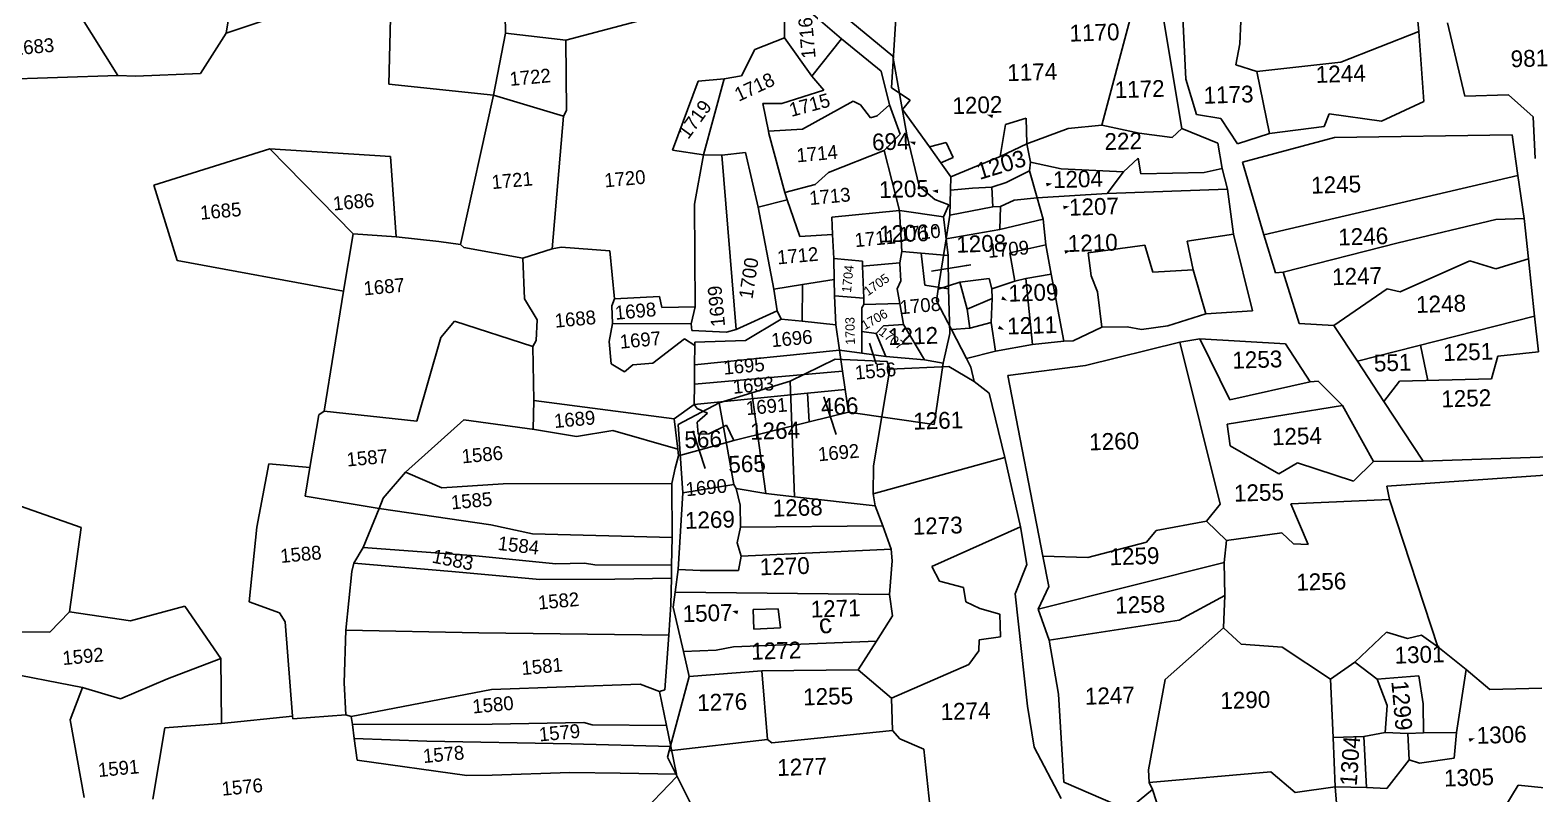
# Model space of a CAD drawing. Header units: metres. Extents: x 277585 to 230369286191, y 2057030 to 115415464409.
# Drawn here: x 279539 to 280332, y 2057923 to 2058325 of the extents above; entities that cross this region are included whole.
import ezdxf
from ezdxf.enums import TextEntityAlignment as Align

# ---------------------------------------------------------------- set-up
doc = ezdxf.new("R2010")
doc.units = ezdxf.units.M
doc.header["$MEASUREMENT"] = 0
for name, color, linetype in [('OFF', 1, 'Continuous'), ('POLY_PARCEL', 6, 'Continuous'), ('POLY_ROAD', 30, 'Continuous'), ('POLY_WATER', 4, 'Continuous'), ('TEXT_MAPOUT', 7, 'Continuous'), ('TEXT_PARCEL', 7, 'Continuous'), ('V_BOUND_LINE', 7, 'Continuous')]:
    doc.layers.add(name, color=color, linetype=linetype)
doc.styles.add('TEXT_MAP', font='', dxfattribs={"height": 1.8})
doc.styles.get('TEXT_MAP').set_extended_font_data('Kruti Dev 050')
doc.dimstyles.get("Standard").update_dxf_attribs({"dimtxt": 0.18, "dimasz": 0.18, "dimexe": 0.18, "dimexo": 0.0625, "dimgap": 0.09, "dimtad": 0, "dimtih": 1, "dimtoh": 1, "dimdec": 4, "dimzin": 0, "dimdsep": 46, "dimtxsty": 'Standard', "dimcen": 0.09, "dimadec": 0, "dimazin": 0, "dimtfac": 1, "dimtdec": 4, "dimtofl": 0, "dimtmove": 0, "dimatfit": 3, "dimfxl": 1, "dimtolj": 1, "dimtzin": 0, "dimarcsym": 0})

msp = doc.modelspace()

# ---------------------------------------------------------------- hatches: boundary and pattern name
h = msp.add_hatch(color=256)
h.paths.add_polyline_path([(280046.3, 2058279.9), (280046.57, 2058280.83), (280043.25, 2058280.77)])
h.paths.add_polyline_path([(280043.25, 2058280.77), (280046.03, 2058278.97), (280046.3, 2058279.9)])
h = msp.add_hatch(color=256)
h.paths.add_polyline_path([(280005.42, 2058265.71), (280005.69, 2058266.64), (280002.38, 2058266.58)])
h.paths.add_polyline_path([(280002.38, 2058266.58), (280005.16, 2058264.77), (280005.42, 2058265.71)])
h = msp.add_hatch(color=256)
h.paths.add_polyline_path([(280074.56, 2058243.85), (280074.75, 2058242.9), (280077.67, 2058244.46)])
h.paths.add_polyline_path([(280077.67, 2058244.46), (280074.38, 2058244.81), (280074.56, 2058243.85)])
h = msp.add_hatch(color=256)
h.paths.add_polyline_path([(280017.44, 2058240.34), (280017.54, 2058241.3), (280014.29, 2058240.67)])
h.paths.add_polyline_path([(280014.29, 2058240.67), (280017.34, 2058239.38), (280017.44, 2058240.34)])
h = msp.add_hatch(color=256)
h.paths.add_polyline_path([(280083.56, 2058231.81), (280083.75, 2058230.86), (280086.67, 2058232.41)])
h.paths.add_polyline_path([(280086.67, 2058232.41), (280083.38, 2058232.76), (280083.56, 2058231.81)])
h = msp.add_hatch(color=256)
h.paths.add_polyline_path([(280016.69, 2058221.29), (280016.39, 2058222.21), (280013.68, 2058220.31)])
h.paths.add_polyline_path([(280013.68, 2058220.31), (280016.99, 2058220.36), (280016.69, 2058221.29)])
h = msp.add_hatch(color=256)
h.paths.add_polyline_path([(280084.28, 2058208.41), (280084.47, 2058207.46), (280087.39, 2058209.02)])
h.paths.add_polyline_path([(280087.39, 2058209.02), (280084.1, 2058209.36), (280084.28, 2058208.41)])
h = msp.add_hatch(color=256)
h.paths.add_polyline_path([(280051.12, 2058184.1), (280050.7, 2058183.23), (280053.97, 2058182.72)])
h.paths.add_polyline_path([(280053.97, 2058182.72), (280051.54, 2058184.98), (280051.12, 2058184.1)])
h = msp.add_hatch(color=256)
h.paths.add_polyline_path([(280049.44, 2058168.66), (280049.02, 2058167.79), (280052.29, 2058167.27)])
h.paths.add_polyline_path([(280052.29, 2058167.27), (280049.87, 2058169.53), (280049.44, 2058168.66)])
h = msp.add_hatch(color=256)
h.paths.add_polyline_path([(279911.89, 2058018.22), (279912.16, 2058019.15), (279908.85, 2058019.1)])
h.paths.add_polyline_path([(279908.85, 2058019.1), (279911.62, 2058017.29), (279911.89, 2058018.22)])
h = msp.add_hatch(color=256)
h.paths.add_polyline_path([(280297.39, 2057950.86), (280297.73, 2057949.96), (280300.35, 2057951.99)])
h.paths.add_polyline_path([(280300.35, 2057951.99), (280297.04, 2057951.77), (280297.39, 2057950.86)])

# ---------------------------------------------------------------- linework, layer by layer
at = {"layer": 'OFF'}
for p, q in [((280118.69, 2058331.34), (280103.73, 2058275.27)), ((280064.22, 2058043.5), (280058.16, 2058028.07))]:
    msp.add_line(p, q, dxfattribs=at)
at = {"layer": 'POLY_PARCEL'}
for p, q in [((279788.93, 2058361.79), (279789.49, 2058323.79)), ((279642.31, 2058323.71), (279646.07, 2058347.22)), ((279936.39, 2058343.44), (279936.52, 2058321.23)), ((279966.53, 2058320.8), (279939.44, 2058344.19)), ((279957.41, 2058341.78), (279993.65, 2058311.73)), ((279585.11, 2058301.5), (279564.87, 2058334.03)), ((279642.31, 2058323.71), (279678.04, 2058335.67)), ((279729.11, 2058338.64), (279728.03, 2058296.85)), ((279821.28, 2058320.14), (279877.83, 2058335)), ((279628.71, 2058302.59), (279642.31, 2058323.71)), ((279783.2, 2058291.07), (279789.49, 2058323.79)), ((279789.49, 2058323.79), (279821.28, 2058320.14)), ((280177.05, 2058330.11), (280176.5, 2058318.18)), ((280229.69, 2058308.5), (280270.86, 2058324.68)), ((279821.68, 2058283.07), (279821.28, 2058320.14)), ((279913.89, 2058301.25), (279920.87, 2058315.14)), ((279920.87, 2058315.14), (279936.52, 2058321.23)), ((279936.52, 2058321.23), (279950.98, 2058301.07)), ((279950.98, 2058301.07), (279966.53, 2058320.8)), ((279987.57, 2058303.66), (279966.53, 2058320.8)), ((280176.5, 2058318.18), (280174.39, 2058307.11)), ((279993.65, 2058311.73), (280000.93, 2058270.12)), ((280185.51, 2058303.48), (280229.69, 2058308.5)), ((279516.8, 2058299.11), (279585.11, 2058301.5)), ((279585.11, 2058301.5), (279594.42, 2058301.05)), ((279594.42, 2058301.05), (279628.71, 2058302.59)), ((279890.97, 2058298.45), (279904.76, 2058299.74)), ((279904.76, 2058299.74), (279893.92, 2058259.68)), ((279904.76, 2058299.74), (279913.89, 2058301.25)), ((279950.98, 2058301.07), (279957.3, 2058293.71)), ((279991.95, 2058285.99), (279987.57, 2058303.66)), ((280174.39, 2058307.11), (280185.51, 2058303.48)), ((280185.51, 2058303.48), (280192.2, 2058270.94)), ((279728.03, 2058296.85), (279783.2, 2058291.07)), ((279877.47, 2058262.12), (279890.97, 2058298.45)), ((279957.3, 2058293.71), (279935.11, 2058286.68)), ((279783.2, 2058291.07), (279765.71, 2058212.25)), ((279783.2, 2058291.07), (279819.99, 2058279.94)), ((279935.11, 2058286.68), (279925.17, 2058286.75)), ((279925.17, 2058286.75), (279928.06, 2058272.08)), ((279945.97, 2058273.14), (279972.74, 2058287.87)), ((279972.74, 2058287.87), (279976.56, 2058285.91)), ((279976.56, 2058285.91), (279981.83, 2058279.12)), ((279985.38, 2058280.12), (279991.95, 2058285.99)), ((279997.49, 2058270.48), (279991.95, 2058285.99)), ((279814.01, 2058210.12), (279819.99, 2058279.94)), ((279819.99, 2058279.94), (279821.68, 2058283.07)), ((279981.83, 2058279.12), (279985.38, 2058280.12)), ((280050.12, 2058258.65), (280052.97, 2058275.54)), ((280052.97, 2058275.54), (280063.87, 2058278.93)), ((280063.87, 2058278.93), (280064.28, 2058265.5)), ((279928.06, 2058272.08), (279945.97, 2058273.14)), ((279928.06, 2058272.08), (279928.31, 2058270.83)), ((279928.31, 2058270.83), (279936.8, 2058239.73)), ((279989.08, 2058261.85), (279997.49, 2058270.48)), ((280000.93, 2058270.12), (280007.55, 2058243.11)), ((280086.05, 2058273.5), (280064.28, 2058265.5)), ((280103.73, 2058275.27), (280086.05, 2058273.5)), ((280123.43, 2058270.98), (280103.73, 2058275.27)), ((280140.93, 2058268.76), (280123.43, 2058270.98)), ((280145.99, 2058273.5), (280140.93, 2058268.76)), ((279604.22, 2058243.53), (279665.32, 2058262.79)), ((279728.93, 2058258.79), (279665.32, 2058262.79)), ((279665.32, 2058262.79), (279709.23, 2058217.91)), ((279893.92, 2058259.68), (279877.47, 2058262.12)), ((279893.92, 2058259.68), (279889.05, 2058233.6)), ((279903.56, 2058259.41), (279893.92, 2058259.68)), ((279903.56, 2058259.41), (279916, 2058260.9)), ((279916, 2058260.9), (279922.66, 2058232.07)), ((279959.69, 2058250.26), (279989.08, 2058261.85)), ((279997.15, 2058230.2), (279989.08, 2058261.85)), ((280021.77, 2058266.03), (280012.87, 2058263.76)), ((280025.37, 2058258.2), (280021.77, 2058266.03)), ((280064.28, 2058265.5), (280050.12, 2058258.65)), ((280064.28, 2058265.5), (280066.11, 2058255.78)), ((279731.89, 2058216.38), (279728.93, 2058258.79)), ((279911.13, 2058167.47), (279903.56, 2058259.41)), ((280018.89, 2058255.35), (280025.37, 2058258.2)), ((280024.14, 2058248.01), (280035.63, 2058252.71)), ((280035.63, 2058252.71), (280050.12, 2058258.65)), ((280066.11, 2058255.78), (280065.64, 2058251.18)), ((280066.11, 2058255.78), (280082.42, 2058252.31)), ((280082.42, 2058252.31), (280115.19, 2058250.56)), ((280115.19, 2058250.56), (280122.92, 2058257.82)), ((280122.92, 2058257.82), (280124.39, 2058249.62)), ((280157.7, 2058250.33), (280167.18, 2058252.38)), ((279936.8, 2058239.73), (279952.66, 2058243.98)), ((279952.66, 2058243.98), (279959.69, 2058250.26)), ((280053.29, 2058245), (280045.72, 2058242.63)), ((280065.64, 2058251.18), (280053.29, 2058245)), ((280069.74, 2058236.94), (280065.64, 2058251.18)), ((280115.19, 2058250.56), (280106.67, 2058239.3)), ((280124.39, 2058249.62), (280157.7, 2058250.33)), ((280189.18, 2058217.36), (280323.05, 2058248.64)), ((279616.51, 2058203.97), (279604.22, 2058243.53)), ((279937.87, 2058235.81), (279922.66, 2058232.07)), ((279936.8, 2058239.73), (279937.87, 2058235.81)), ((279944.63, 2058216.58), (279937.87, 2058235.81)), ((280007.55, 2058243.11), (280015.71, 2058236.02)), ((280015.71, 2058236.02), (280023.13, 2058233.3)), ((280035.65, 2058242.01), (280024, 2058241.05)), ((280035.65, 2058242.01), (280045.72, 2058242.63)), ((280045.72, 2058242.63), (280046.34, 2058232.25)), ((280069.74, 2058236.94), (280057.55, 2058235.65)), ((280106.67, 2058239.3), (280069.74, 2058236.94)), ((280072.84, 2058225.73), (280069.74, 2058236.94)), ((280170, 2058241.57), (280106.67, 2058239.3)), ((279889.05, 2058233.6), (279889.37, 2058179.42)), ((279922.66, 2058232.07), (279930.99, 2058188.84)), ((279961.56, 2058226.76), (279997.15, 2058230.2)), ((279997.15, 2058230.2), (279998.33, 2058208.68)), ((280020.35, 2058226.92), (279997.15, 2058230.2)), ((280023.13, 2058233.3), (280020.35, 2058226.92)), ((280046.34, 2058232.25), (280023.74, 2058227.82)), ((280046.34, 2058232.25), (280050.31, 2058232.38)), ((280050.31, 2058232.38), (280050.08, 2058220.15)), ((280057.55, 2058235.65), (280050.31, 2058232.38)), ((279961.76, 2058217.52), (279961.56, 2058226.76)), ((280022.75, 2058206.53), (280020.35, 2058226.92)), ((280050.08, 2058220.15), (280021.78, 2058215.37)), ((280050.08, 2058220.15), (280072.84, 2058225.73)), ((280072.84, 2058225.73), (280074.2, 2058212.13)), ((280259.9, 2058213.26), (280311.5, 2058225.53)), ((280311.5, 2058225.53), (280326.3, 2058225.99)), ((279709.23, 2058217.91), (279704.11, 2058187.65)), ((279709.23, 2058217.91), (279731.89, 2058216.38)), ((279754.31, 2058213.83), (279731.89, 2058216.38)), ((279765.71, 2058212.25), (279754.31, 2058213.83)), ((279765.71, 2058212.25), (279767.6, 2058210.76)), ((279961.76, 2058217.52), (279944.63, 2058216.58)), ((279962.59, 2058205.02), (279961.76, 2058217.52)), ((280074.2, 2058212.13), (280055.37, 2058207.89)), ((280077.12, 2058196.63), (280074.2, 2058212.13)), ((280173.22, 2058217.72), (280148.74, 2058214.11)), ((280148.74, 2058214.11), (280151.96, 2058198.93)), ((280199.43, 2058197.77), (280259.9, 2058213.26)), ((279767.6, 2058210.76), (279798.59, 2058205.05)), ((279798.59, 2058205.05), (279814.01, 2058210.12)), ((279798.59, 2058205.05), (279799.59, 2058183.63)), ((279814.01, 2058210.12), (279818.9, 2058210.91)), ((279818.9, 2058210.91), (279844.57, 2058209)), ((279844.57, 2058209), (279846.92, 2058183.74)), ((279962.59, 2058205.02), (279977.63, 2058203.45)), ((279962.64, 2058193.78), (279962.59, 2058205.02)), ((279998.33, 2058208.68), (279997.34, 2058202.68)), ((279998.33, 2058208.68), (280008.5, 2058207.79)), ((280008.5, 2058207.79), (280022.75, 2058206.53)), ((280008.5, 2058207.79), (280010.58, 2058190.96)), ((280022.92, 2058188.88), (280022.75, 2058206.53)), ((280055.37, 2058207.89), (280057.97, 2058192.99)), ((280126.49, 2058211.9), (280096.65, 2058207.93)), ((280096.65, 2058207.93), (280098.24, 2058195.75)), ((280130.59, 2058197.66), (280126.49, 2058211.9)), ((280311.38, 2058199.55), (280328.59, 2058204.71)), ((279704.11, 2058187.65), (279616.51, 2058203.97)), ((279977.63, 2058203.45), (279977.72, 2058200.83)), ((279977.72, 2058200.83), (279997.34, 2058202.68)), ((279977.72, 2058200.83), (279978.31, 2058184.01)), ((279997.34, 2058202.68), (279997.27, 2058202.3)), ((279997.27, 2058202.3), (279997.8, 2058193.08)), ((280063.73, 2058194.39), (280077.12, 2058196.63)), ((280077.12, 2058196.63), (280083.75, 2058161.29)), ((280151.96, 2058198.93), (280130.59, 2058197.66)), ((280151.96, 2058198.93), (280158.64, 2058175.71)), ((280261, 2058187.32), (280297.8, 2058203.72)), ((280297.8, 2058203.72), (280311.38, 2058199.55)), ((279930.99, 2058188.84), (279945.94, 2058191.17)), ((279932.72, 2058177.42), (279930.99, 2058188.84)), ((279945.94, 2058191.17), (279945.85, 2058171.85)), ((279945.94, 2058191.17), (279962.64, 2058193.78)), ((279962.96, 2058185.19), (279962.64, 2058193.78)), ((279997.8, 2058193.08), (279995.87, 2058188.93)), ((279995.87, 2058188.93), (279997.28, 2058181.12)), ((280010.58, 2058190.96), (280022.92, 2058188.88)), ((280028.94, 2058192.41), (280017.61, 2058188.8)), ((280023.63, 2058165.39), (280022.92, 2058188.88)), ((280028.94, 2058192.41), (280044.47, 2058194.41)), ((280032.74, 2058178.16), (280028.94, 2058192.41)), ((280044.47, 2058194.41), (280045.86, 2058188.95)), ((280057.97, 2058192.99), (280045.86, 2058188.95)), ((280045.86, 2058188.95), (280046.02, 2058183.76)), ((280057.97, 2058192.99), (280063.73, 2058194.39)), ((280063.73, 2058194.39), (280067.31, 2058159.54)), ((280098.24, 2058195.75), (280101.56, 2058187.3)), ((280226.12, 2058169.66), (280254.23, 2058188.94)), ((280254.23, 2058188.94), (280261, 2058187.32)), ((279693.86, 2058124.48), (279704.11, 2058187.65)), ((279799.59, 2058183.63), (279806.24, 2058172.67)), ((279846.92, 2058183.74), (279845.62, 2058179.98)), ((279846.92, 2058183.74), (279870.65, 2058184.96)), ((279870.65, 2058184.96), (279871.85, 2058179.11)), ((279962.96, 2058185.19), (279978.31, 2058184.01)), ((279963.53, 2058170.03), (279962.96, 2058185.19)), ((279978.43, 2058180.69), (279977.27, 2058178.92)), ((279978.31, 2058184.01), (279978.43, 2058180.69)), ((279978.43, 2058180.69), (279997.28, 2058181.12)), ((279997.28, 2058181.12), (279999.28, 2058170.06)), ((280046.02, 2058183.76), (280032.74, 2058178.16)), ((280045.48, 2058171.22), (280046.02, 2058183.76)), ((280101.56, 2058187.3), (280103.76, 2058168.74)), ((279806.24, 2058172.67), (279805.61, 2058161.69)), ((279845.62, 2058179.98), (279845.94, 2058170.66)), ((279871.85, 2058179.11), (279889.37, 2058179.42)), ((279889.37, 2058179.42), (279887.34, 2058170.55)), ((279932.72, 2058177.42), (279911.13, 2058167.47)), ((279934.78, 2058172.98), (279915.98, 2058161.63)), ((279934.78, 2058172.98), (279932.72, 2058177.42)), ((279945.85, 2058171.85), (279934.78, 2058172.98)), ((279977.27, 2058178.92), (279977.25, 2058166.43)), ((280032.74, 2058178.16), (280034.27, 2058168.13)), ((280238.51, 2058150.77), (280331.83, 2058174.54)), ((279762.61, 2058171.91), (279755.47, 2058163.31)), ((279803.91, 2058158.55), (279762.61, 2058171.91)), ((279845.94, 2058170.66), (279844.17, 2058161.23)), ((279887.34, 2058170.55), (279845.94, 2058170.66)), ((279887.67, 2058166.94), (279887.34, 2058170.55)), ((279905.97, 2058166), (279887.67, 2058166.94)), ((279911.13, 2058167.47), (279905.97, 2058166)), ((279963.53, 2058170.03), (279945.85, 2058171.85)), ((279965.44, 2058156.65), (279963.53, 2058170.03)), ((279977.25, 2058166.43), (279977.24, 2058155.03)), ((279977.25, 2058166.43), (279984.82, 2058165.4)), ((279984.82, 2058165.4), (279988.75, 2058169.41)), ((279984.82, 2058165.4), (279989.92, 2058153.3)), ((279988.75, 2058169.41), (279999.28, 2058170.06)), ((279999.28, 2058170.06), (280010.28, 2058151.56)), ((280020.23, 2058149.67), (280023.63, 2058165.39)), ((280034.27, 2058168.13), (280024.54, 2058167.41)), ((280034.27, 2058168.13), (280045.48, 2058171.22)), ((280045.48, 2058171.22), (280047.81, 2058156.14)), ((279755.47, 2058163.31), (279742.7, 2058119.1)), ((279805.61, 2058161.69), (279803.91, 2058158.55)), ((279803.91, 2058158.55), (279804.35, 2058130.13)), ((279844.17, 2058161.23), (279845.27, 2058149.42)), ((279867.09, 2058149.8), (279883.77, 2058162.6)), ((279883.77, 2058162.6), (279889.23, 2058159.09)), ((279889.23, 2058159.09), (279889.15, 2058148.93)), ((279889.15, 2058148.93), (279965.44, 2058156.65)), ((279889.24, 2058160.8), (279889.23, 2058159.09)), ((279915.98, 2058161.63), (279889.24, 2058160.8)), ((279977.24, 2058155.03), (279965.44, 2058156.65)), ((279965.44, 2058156.65), (279967.11, 2058145.51)), ((280275.66, 2058140.61), (280271.8, 2058159.25)), ((279845.27, 2058149.42), (279852.3, 2058145.11)), ((279852.3, 2058145.11), (279856.59, 2058148.82)), ((279856.59, 2058148.82), (279867.09, 2058149.8)), ((279889.15, 2058148.93), (279889.07, 2058138.67)), ((279989.92, 2058153.3), (279977.24, 2058155.03)), ((280010.28, 2058151.56), (279989.92, 2058153.3)), ((280010.28, 2058151.56), (280020.23, 2058149.67)), ((280015.39, 2058117.32), (280020.23, 2058149.67)), ((280309.19, 2058141.43), (280312.49, 2058153.45)), ((280312.49, 2058153.45), (280333.85, 2058155.68)), ((279889.07, 2058138.67), (279967.11, 2058145.51)), ((279967.11, 2058145.51), (279968.56, 2058135.79)), ((279983.45, 2058095.56), (279992.08, 2058146.64)), ((280260.61, 2058140.25), (280309.19, 2058141.43)), ((279889.07, 2058138.67), (279888.98, 2058128.01)), ((279948.69, 2058133.85), (279888.98, 2058128.01)), ((279926.71, 2058080.99), (279919.26, 2058134.01)), ((279941.75, 2058079.31), (279939.58, 2058140.25)), ((279968.56, 2058135.79), (279948.69, 2058133.85)), ((279948.69, 2058133.85), (279949.53, 2058118.78)), ((279968.56, 2058135.79), (279970.34, 2058123.92)), ((280252.46, 2058129.52), (280260.61, 2058140.25)), ((279804.35, 2058130.13), (279804, 2058114.9)), ((279878.43, 2058120.41), (279804.35, 2058130.13)), ((279888.98, 2058128.01), (279878.43, 2058120.41)), ((279888.98, 2058128.01), (279890.51, 2058125.84)), ((279890.51, 2058125.84), (279896.04, 2058123.38)), ((279909.76, 2058085.66), (279902.05, 2058128.73)), ((279691.19, 2058122.41), (279686.42, 2058094.63)), ((279693.86, 2058124.48), (279691.19, 2058122.41)), ((279742.7, 2058119.1), (279693.86, 2058124.48)), ((279767.51, 2058119.77), (279736.85, 2058092.18)), ((279804.76, 2058114.77), (279767.51, 2058119.77)), ((279878.43, 2058120.41), (279880.28, 2058104.34)), ((279896.04, 2058123.38), (279890.53, 2058118.56)), ((279890.53, 2058118.56), (279891.11, 2058112.33)), ((279896.72, 2058112.52), (279905.9, 2058117.02)), ((279905.9, 2058117.02), (279909.87, 2058108.97)), ((279909.87, 2058108.97), (279949.53, 2058118.78)), ((279949.53, 2058118.78), (279970.34, 2058123.92)), ((279970.34, 2058123.92), (280015.39, 2058117.32)), ((279804, 2058114.9), (279804.76, 2058114.77)), ((279804.76, 2058114.77), (279826.99, 2058111.04)), ((279826.99, 2058111.04), (279846.13, 2058114.23)), ((279846.13, 2058114.23), (279880.28, 2058104.34)), ((279880.68, 2058100.85), (279909.87, 2058108.97)), ((279891.11, 2058112.33), (279896.72, 2058112.52)), ((279880.28, 2058104.34), (279880.68, 2058100.85)), ((279658.41, 2058063.2), (279664.84, 2058096.65)), ((279664.84, 2058096.65), (279686.42, 2058094.63)), ((279686.42, 2058094.63), (279683.86, 2058079.68)), ((279877.12, 2058086.29), (279878.83, 2058094.3)), ((279878.83, 2058094.3), (279880.68, 2058100.85)), ((279983.28, 2058080.88), (280052.58, 2058099.95)), ((279983.28, 2058080.88), (279983.45, 2058095.56)), ((279565.81, 2058063.05), (279485.03, 2058091.56)), ((279724.97, 2058078.57), (279736.85, 2058092.18)), ((279736.85, 2058092.18), (279755.99, 2058084.07)), ((279755.99, 2058084.07), (279788.33, 2058086.02)), ((279788.33, 2058086.02), (279877.12, 2058086.29)), ((279877.32, 2058057.84), (279877.12, 2058086.29)), ((279909.76, 2058085.66), (279882.98, 2058081.3)), ((279911.04, 2058083.56), (279909.76, 2058085.66)), ((279683.86, 2058079.68), (279723, 2058073.08)), ((279723, 2058073.08), (279724.97, 2058078.57)), ((279913.15, 2058074.77), (279911.04, 2058083.56)), ((279911.04, 2058083.56), (279926.71, 2058080.99)), ((279926.71, 2058080.99), (279941.75, 2058079.31)), ((279941.75, 2058079.31), (279984.4, 2058074.5)), ((279984.4, 2058074.5), (279983.28, 2058080.88)), ((279723, 2058073.08), (279714.4, 2058052.44)), ((279723, 2058073.08), (279781.78, 2058064.43)), ((279913.33, 2058063.31), (279913.15, 2058074.77)), ((279984.4, 2058074.5), (279988.39, 2058063.93)), ((279559.7, 2058018.67), (279565.81, 2058063.05)), ((279654.33, 2058023.85), (279658.41, 2058063.2)), ((279781.78, 2058064.43), (279803.78, 2058059.76)), ((279913.33, 2058063.31), (279911.59, 2058054.99)), ((279988.39, 2058063.93), (279913.33, 2058063.31)), ((279992.78, 2058051.58), (279988.39, 2058063.93)), ((280060.86, 2058063.49), (280014.1, 2058042.52)), ((280127.33, 2058055.28), (280132.33, 2058061.54)), ((280132.33, 2058061.54), (280158.93, 2058066.46)), ((279803.78, 2058059.76), (279877.32, 2058057.84)), ((279877.06, 2058043.26), (279877.32, 2058057.84)), ((279911.59, 2058054.99), (279913.64, 2058048)), ((280096.39, 2058047.3), (280127.33, 2058055.28)), ((280169.51, 2058056.21), (280168.32, 2058044.61)), ((279714.4, 2058052.44), (279709.51, 2058044.21)), ((279714.4, 2058052.44), (279773.84, 2058048.08)), ((279773.84, 2058048.08), (279815.95, 2058043.88)), ((279913.64, 2058048), (279912.35, 2058040.32)), ((279992.78, 2058051.58), (279913.64, 2058048)), ((279991.93, 2058027.78), (279993.27, 2058045.48)), ((279993.27, 2058045.48), (279992.78, 2058051.58)), ((280072.69, 2058048.03), (280096.39, 2058047.3)), ((279708.5, 2058039.87), (279705.39, 2058008.85)), ((279709.51, 2058044.21), (279708.5, 2058039.87)), ((279709.51, 2058044.21), (279761.18, 2058039.84)), ((279761.18, 2058039.84), (279807.52, 2058035.67)), ((279815.95, 2058043.88), (279831.11, 2058044.23)), ((279831.11, 2058044.23), (279836.5, 2058043.32)), ((279836.5, 2058043.32), (279877.06, 2058043.26)), ((279876.94, 2058036.35), (279877.06, 2058043.26)), ((279892.17, 2058040.32), (279880.45, 2058040.87)), ((279912.35, 2058040.32), (279892.17, 2058040.32)), ((280014.1, 2058042.52), (280018.31, 2058034.7)), ((280168.32, 2058044.61), (280070.26, 2058019.92)), ((280168.32, 2058044.61), (280168.55, 2058027.2)), ((279807.52, 2058035.67), (279847.1, 2058035.83)), ((279847.1, 2058035.83), (279876.94, 2058036.35)), ((279876.69, 2058022.45), (279876.94, 2058036.35)), ((280018.31, 2058034.7), (280030.95, 2058031.42)), ((280030.95, 2058031.42), (280032.1, 2058023.82)), ((279670.4, 2058018.03), (279654.33, 2058023.85)), ((279875.55, 2058006.34), (279876.69, 2058022.45)), ((279991.93, 2058027.78), (279878.95, 2058028.98)), ((279993.49, 2058016.53), (279991.93, 2058027.78)), ((280032.1, 2058023.82), (280039.54, 2058020.38)), ((280168.55, 2058027.2), (280144.48, 2058014.24)), ((280168.55, 2058027.2), (280167.85, 2058010.17)), ((279549.39, 2058007.82), (279559.7, 2058018.67)), ((279591.95, 2058013.9), (279559.7, 2058018.67)), ((279620.58, 2058021.51), (279591.95, 2058013.9)), ((279639.41, 2057993.94), (279620.58, 2058021.51)), ((279673.31, 2058013.35), (279670.4, 2058018.03)), ((279933.15, 2058020.18), (279920.01, 2058019.78)), ((279920.01, 2058019.78), (279920.33, 2058009.4)), ((279934.37, 2058010.13), (279933.15, 2058020.18)), ((279985.04, 2058003.13), (279993.49, 2058016.53)), ((280039.54, 2058020.38), (280050.03, 2058017.34)), ((280050.03, 2058017.34), (280050.4, 2058005.43)), ((280144.48, 2058014.24), (280076.05, 2058003.61)), ((279517.91, 2058008.06), (279549.39, 2058007.82)), ((279677.26, 2057963.54), (279673.31, 2058013.35)), ((279705.39, 2058008.85), (279704.43, 2057981.2)), ((279705.39, 2058008.85), (279775.49, 2058007.6)), ((279775.49, 2058007.6), (279875.55, 2058006.34)), ((279873.51, 2057977.5), (279875.55, 2058006.34)), ((279920.33, 2058009.4), (279934.37, 2058010.13)), ((280167.85, 2058010.17), (280137.23, 2057982.96)), ((280167.85, 2058010.17), (280177.28, 2058001.5)), ((280237.2, 2057992.02), (280253.84, 2058007.81)), ((280253.84, 2058007.81), (280264.95, 2058004.49)), ((280264.95, 2058004.49), (280272.23, 2058006.24)), ((280272.23, 2058006.24), (280280.92, 2058000.09)), ((279900.49, 2057998.4), (279883.25, 2057997.67)), ((279909.6, 2058000.21), (279900.49, 2057998.4)), ((279985.04, 2058003.13), (279909.6, 2058000.21)), ((279975.41, 2057988.06), (279985.04, 2058003.13)), ((280039.01, 2057998.06), (280033.72, 2057990.87)), ((280039.13, 2058003.87), (280039.01, 2057998.06)), ((280050.4, 2058005.43), (280039.13, 2058003.87)), ((280177.28, 2058001.5), (280198.73, 2058000.01)), ((280198.73, 2058000.01), (280224.32, 2057983.07)), ((279611.43, 2057983.21), (279639.41, 2057993.94)), ((279639.78, 2057959.71), (279639.41, 2057993.94)), ((280033.72, 2057990.87), (279992.99, 2057973.12)), ((280224.32, 2057983.07), (280237.2, 2057992.02)), ((280237.2, 2057992.02), (280248.83, 2057983.02)), ((279518.37, 2057987.97), (279566.6, 2057978.68)), ((279586.6, 2057972.77), (279611.43, 2057983.21)), ((279924.67, 2057987.53), (279886.26, 2057984.4)), ((279924.67, 2057987.53), (279975.41, 2057988.06)), ((279927.61, 2057951.25), (279924.67, 2057987.53)), ((279975.41, 2057988.06), (279992.99, 2057973.12)), ((280137.23, 2057982.96), (280128.29, 2057935.32)), ((280225.62, 2057952.36), (280224.32, 2057983.07)), ((280248.83, 2057983.02), (280270.79, 2057984.91)), ((280254.15, 2057969.12), (280248.83, 2057983.02)), ((280270.79, 2057984.91), (280273.08, 2057970.01)), ((280290.66, 2057954.96), (280295.76, 2057988.12)), ((279566.6, 2057978.68), (279560.06, 2057961.59)), ((279566.6, 2057978.68), (279586.6, 2057972.77)), ((279704.43, 2057981.2), (279705.29, 2057964.32)), ((279782.19, 2057977.67), (279708.23, 2057963.36)), ((279860.41, 2057980.36), (279782.19, 2057977.67)), ((279870.71, 2057976.58), (279860.41, 2057980.36)), ((279870.71, 2057976.58), (279873.51, 2057977.5)), ((279874.34, 2057958.68), (279870.71, 2057976.58)), ((279992.99, 2057973.12), (279993.51, 2057956.02)), ((280253.05, 2057955.03), (280254.15, 2057969.12)), ((280273.08, 2057970.01), (280273.24, 2057954.73)), ((279560.06, 2057961.59), (279567.41, 2057920.59)), ((279639.78, 2057959.71), (279609.94, 2057957.41)), ((279677.26, 2057963.54), (279639.78, 2057959.71)), ((279677.37, 2057962.15), (279677.26, 2057963.54)), ((279705.29, 2057964.32), (279677.37, 2057962.15)), ((279705.29, 2057964.32), (279708.23, 2057963.36)), ((279708.23, 2057963.36), (279708.8, 2057959.18)), ((279708.8, 2057959.18), (279782.48, 2057959.32)), ((279708.8, 2057959.18), (279709.81, 2057951.8)), ((279782.48, 2057959.32), (279830.82, 2057960.29)), ((279830.82, 2057960.29), (279835.19, 2057958.93)), ((279835.19, 2057958.93), (279874.34, 2057958.68)), ((279876.6, 2057947.53), (279874.34, 2057958.68)), ((279609.94, 2057957.41), (279603.55, 2057919.72)), ((279709.81, 2057951.8), (279711.38, 2057940.37)), ((279709.81, 2057951.8), (279747.96, 2057950.45)), ((279747.96, 2057950.45), (279824.09, 2057949.06)), ((279927.61, 2057951.25), (279875.76, 2057945.2)), ((279929.81, 2057949.49), (279927.61, 2057951.25)), ((279993.51, 2057956.02), (279929.81, 2057949.49)), ((279997.32, 2057951.56), (279993.51, 2057956.02)), ((280010.02, 2057946.14), (279997.32, 2057951.56)), ((280241.81, 2057952.85), (280225.62, 2057952.36)), ((280226.77, 2057926.24), (280225.62, 2057952.36)), ((280253.05, 2057955.03), (280241.81, 2057952.85)), ((280241.81, 2057952.85), (280243.24, 2057926.01)), ((280264.99, 2057954.48), (280253.05, 2057955.03)), ((280273.24, 2057954.73), (280264.99, 2057954.48)), ((280265.73, 2057940.45), (280264.99, 2057954.48)), ((280290.66, 2057954.96), (280273.24, 2057954.73)), ((280289.55, 2057941.48), (280290.66, 2057954.96)), ((279824.09, 2057949.06), (279876.6, 2057947.53)), ((279879.55, 2057933.02), (279876.6, 2057947.53)), ((280013.11, 2057916.71), (280010.02, 2057946.14)), ((279711.38, 2057940.37), (279769.1, 2057932.28)), ((280128.29, 2057935.32), (280128.81, 2057928.62)), ((280253.96, 2057925.42), (280265.73, 2057940.45)), ((280265.73, 2057940.45), (280271.28, 2057938.78)), ((280271.28, 2057938.78), (280289.55, 2057941.48)), ((279769.1, 2057932.28), (279782.51, 2057932.47)), ((279782.51, 2057932.47), (279823.39, 2057933.81)), ((279823.39, 2057933.81), (279849.94, 2057933.45)), ((279849.94, 2057933.45), (279879.55, 2057933.02)), ((279859.22, 2057910.25), (279879.79, 2057931.79)), ((279879.79, 2057931.79), (279879.55, 2057933.02)), ((280128.81, 2057928.62), (280192.84, 2057934.24)), ((280128.81, 2057928.62), (280130.52, 2057924.85)), ((280192.84, 2057934.24), (280205.67, 2057923.23)), ((280304.54, 2057896.41), (280323.16, 2057927.24)), ((280323.16, 2057927.24), (280338.81, 2057925.58)), ((280205.67, 2057923.23), (280226.77, 2057926.24)), ((280243.24, 2057926.01), (280226.77, 2057926.24)), ((280226.77, 2057926.24), (280229.71, 2057888.62)), ((280243.24, 2057926.01), (280253.96, 2057925.42))]:
    msp.add_line(p, q, dxfattribs=at)
at = {"layer": 'POLY_ROAD'}
for p, q in [((280267.28, 2058360.34), (280270.86, 2058324.68)), ((280148.06, 2058299.45), (280145.45, 2058354.12)), ((280136.46, 2058330.32), (280145.99, 2058273.5)), ((280270.86, 2058324.68), (280273.55, 2058287.74)), ((280295.02, 2058290.62), (280285.97, 2058329.22)), ((280153.61, 2058280.96), (280148.06, 2058299.45)), ((280318.16, 2058291.33), (280295.02, 2058290.62)), ((280331.02, 2058279.69), (280318.16, 2058291.33)), ((280273.55, 2058287.74), (280251.14, 2058277.41)), ((280166.43, 2058278.86), (280153.61, 2058280.96)), ((280175.25, 2058265.44), (280166.43, 2058278.86)), ((280223.63, 2058281.24), (280221.03, 2058274.62)), ((280251.14, 2058277.41), (280223.63, 2058281.24)), ((280332.2, 2058257.65), (280331.02, 2058279.69)), ((280145.99, 2058273.5), (280164.9, 2058265.68)), ((280192.2, 2058270.94), (280175.25, 2058265.44)), ((280177.98, 2058255.79), (280226.45, 2058268.79)), ((280221.03, 2058274.62), (280192.2, 2058270.94)), ((280226.45, 2058268.79), (280319.98, 2058270.1)), ((280319.98, 2058270.1), (280323.05, 2058248.64)), ((280164.9, 2058265.68), (280167.18, 2058252.38)), ((280167.18, 2058252.38), (280170, 2058241.57)), ((280189.18, 2058217.36), (280177.98, 2058255.79)), ((280323.05, 2058248.64), (280326.3, 2058225.99)), ((280170, 2058241.57), (280173.22, 2058217.72)), ((280326.3, 2058225.99), (280328.59, 2058204.71)), ((280173.22, 2058217.72), (280183.18, 2058177.4)), ((280195.39, 2058197.33), (280189.18, 2058217.36)), ((280328.59, 2058204.71), (280331.83, 2058174.54)), ((280199.43, 2058197.77), (280195.39, 2058197.33)), ((280207.73, 2058170.65), (280199.43, 2058197.77)), ((280158.64, 2058175.71), (280138.6, 2058169.5)), ((280183.18, 2058177.4), (280158.64, 2058175.71)), ((280331.83, 2058174.54), (280333.85, 2058155.68)), ((280103.76, 2058168.74), (280088.73, 2058161.44)), ((280117.14, 2058168.84), (280103.76, 2058168.74)), ((280124.65, 2058167.52), (280117.14, 2058168.84)), ((280138.6, 2058169.5), (280124.65, 2058167.52)), ((280226.12, 2058169.66), (280207.73, 2058170.65)), ((280238.51, 2058150.77), (280226.12, 2058169.66)), ((280067.31, 2058159.54), (280047.81, 2058156.14)), ((280083.75, 2058161.29), (280067.31, 2058159.54)), ((280088.73, 2058161.44), (280083.75, 2058161.29)), ((280095.23, 2058148.46), (280144.96, 2058160.87)), ((280155.37, 2058162.51), (280144.96, 2058160.87)), ((280144.96, 2058160.87), (280166.12, 2058075.39)), ((280155.37, 2058162.51), (280200.59, 2058159.85)), ((280155.37, 2058162.51), (280171.3, 2058130.34)), ((280200.59, 2058159.85), (280213.6, 2058139.92)), ((280047.81, 2058156.14), (280032.46, 2058152.16)), ((280252.46, 2058129.52), (280238.51, 2058150.77)), ((280054.3, 2058143.16), (280095.23, 2058148.46)), ((280072.69, 2058048.03), (280054.3, 2058143.16)), ((280036.42, 2058140.14), (280044.38, 2058133.92)), ((280044.38, 2058133.92), (280052.58, 2058099.95)), ((280171.3, 2058130.34), (280213.6, 2058139.92)), ((280217.71, 2058140.26), (280213.6, 2058139.92)), ((280230.53, 2058127.49), (280217.71, 2058140.26)), ((280230.53, 2058127.49), (280169.82, 2058117.54)), ((280247, 2058097.81), (280230.53, 2058127.49)), ((280273.14, 2058097.99), (280252.46, 2058129.52)), ((280169.82, 2058117.54), (280171.42, 2058106.08)), ((280171.42, 2058106.08), (280197.08, 2058091.31)), ((280052.58, 2058099.95), (280060.86, 2058063.49)), ((280197.08, 2058091.31), (280206.86, 2058097.21)), ((280206.86, 2058097.21), (280236.42, 2058087.54)), ((280236.42, 2058087.54), (280247, 2058097.81)), ((280247, 2058097.81), (280273.14, 2058097.99)), ((280339.79, 2058100.42), (280273.14, 2058097.99)), ((280203.47, 2058075.6), (280255.38, 2058077.81)), ((280166.12, 2058075.39), (280158.93, 2058066.46)), ((280212.53, 2058054.1), (280203.47, 2058075.6)), ((280060.86, 2058063.49), (280064.22, 2058043.5)), ((280158.93, 2058066.46), (280169.51, 2058056.21)), ((280169.51, 2058056.21), (280198.65, 2058060.21)), ((280198.65, 2058060.21), (280204.74, 2058054.49)), ((280204.74, 2058054.49), (280212.53, 2058054.1)), ((280075.8, 2058031.91), (280072.69, 2058048.03)), ((280070.26, 2058019.92), (280075.8, 2058031.91)), ((280058.16, 2058028.07), (280064.64, 2057968.85)), ((280076.05, 2058003.61), (280070.26, 2058019.92)), ((280080.97, 2057975.14), (280076.05, 2058003.61)), ((280083.71, 2057928.71), (280080.97, 2057975.14)), ((280064.64, 2057968.85), (280068.11, 2057947.18)), ((280068.11, 2057947.18), (280082.27, 2057920.11)), ((280117.46, 2057914.19), (280083.71, 2057928.71)), ((280130.52, 2057924.85), (280117.46, 2057914.19)), ((280144.94, 2057880.81), (280130.52, 2057924.85))]:
    msp.add_line(p, q, dxfattribs=at)
at = {"layer": 'POLY_WATER'}
for p, q in [((280340.09, 2058090.87), (280254.05, 2058084.82)), ((280254.05, 2058084.82), (280255.38, 2058077.81)), ((280255.38, 2058077.81), (280280.92, 2058000.09)), ((280280.92, 2058000.09), (280295.76, 2057988.12)), ((280295.76, 2057988.12), (280308.29, 2057977.56)), ((280308.29, 2057977.56), (280335.66, 2057978.4))]:
    msp.add_line(p, q, dxfattribs=at)
at = {"layer": 'V_BOUND_LINE'}
for p, q in [((279995.66, 2058340.15), (279992.94, 2058294.93)), ((279992.94, 2058294.93), (280002.72, 2058288.39)), ((280002.72, 2058288.39), (279998.76, 2058283.48)), ((279998.76, 2058283.48), (280012.87, 2058263.76)), ((280012.87, 2058263.76), (280018.89, 2058255.35)), ((280018.89, 2058255.35), (280024.14, 2058248.01)), ((280024.14, 2058248.01), (280024, 2058241.05)), ((280024, 2058241.05), (280023.74, 2058227.82)), ((280023.74, 2058227.82), (280021.78, 2058215.37)), ((280021.78, 2058215.37), (280017.61, 2058188.8)), ((280017.61, 2058188.8), (280016.64, 2058182.62)), ((280016.64, 2058182.62), (280024.54, 2058167.41)), ((280024.54, 2058167.41), (280032.46, 2058152.16)), ((279963.17, 2058151.92), (279939.58, 2058140.25)), ((279990.59, 2058150.7), (279963.17, 2058151.92)), ((279992.08, 2058146.64), (279990.59, 2058150.7)), ((280032.46, 2058152.16), (280034.82, 2058147.61)), ((280023.18, 2058147.94), (279992.08, 2058146.64)), ((280036.42, 2058140.14), (280023.18, 2058147.94)), ((280034.82, 2058147.61), (280036.42, 2058140.14)), ((279919.26, 2058134.01), (279902.05, 2058128.73)), ((279939.58, 2058140.25), (279919.26, 2058134.01)), ((279902.05, 2058128.73), (279880.5, 2058117.47)), ((279880.5, 2058117.47), (279882.98, 2058081.3)), ((279882.98, 2058081.3), (279880.45, 2058040.87)), ((279880.45, 2058040.87), (279878.95, 2058028.98)), ((279878.95, 2058028.98), (279877.95, 2058021.08)), ((279877.95, 2058021.08), (279883.25, 2057997.67)), ((279883.25, 2057997.67), (279886.26, 2057984.4)), ((279886.26, 2057984.4), (279875.76, 2057945.2)), ((279875.76, 2057945.2), (279874.9, 2057941.98)), ((279874.9, 2057941.98), (279890.21, 2057911.33))]:
    msp.add_line(p, q, dxfattribs=at)

# ---------------------------------------------------------------- texts
at = {"layer": 'TEXT_MAPOUT', "style": 'TEXT_MAP'}
msp.add_text('c', height=10.17, rotation=7.82248, dxfattribs=at).set_placement((279955.26, 2058006.84))
at = {"layer": 'TEXT_PARCEL', "style": 'TEXT_MAP'}
for s, height, rotation, p in [('1716', 7.323, 95.32248, (279953, 2058310.75)), ('1683', 7.323, 5.32248, (279530.24, 2058312)), ('1722', 7.323, 5.32248, (279791.97, 2058295.92)), ('1718', 7.323, 24.96701, (279912.37, 2058287.52)), ('1715', 7.323, 15.04518, (279940.15, 2058279.57)), ('1719', 7.323, 53.88413, (279885.79, 2058267.39)), ('1714', 7.323, 5.32248, (279943.19, 2058255.62)), ('1720', 7.323, 5.32248, (279841.92, 2058242.41)), ('1721', 7.323, 5.32248, (279782.49, 2058241.5)), ('1686', 7.323, 5.32248, (279698.93, 2058230.22)), ('1713', 7.323, 5.32248, (279949.92, 2058233.12)), ('1685', 7.323, 5.32248, (279628.9, 2058225.37)), ('1711', 7.323, 5.32248, (279973.81, 2058210.89)), ('1710', 7.323, 5.32248, (279997.41, 2058213.99)), ('1709', 7.323, 5.32248, (280044.02, 2058205.23)), ('1700', 7.323, 81.2793, (279919.63, 2058183.23)), ('1712', 7.323, 5.32248, (279933, 2058201.8)), ('1704', 4.882, 84.00697, (279971.55, 2058186.71)), ('1705', 4.882, 35.37825, (279980.51, 2058184.98)), ('1687', 7.323, 5.32248, (279715, 2058185.46)), ('1699', 7.323, 95.32248, (279905.26, 2058169.24)), ('1698', 7.323, 5.32248, (279847.49, 2058172.58)), ('1708', 7.323, 5.32248, (279997.58, 2058175.47)), ('1688', 7.323, 5.32248, (279815.77, 2058168.41)), ('1703', 4.882, 90.92165, (279973.64, 2058159.53)), ('1706', 4.882, 30.08639, (279978.86, 2058167.08)), ('1697', 7.323, 5.32248, (279850.06, 2058157.35)), ('1696', 7.323, 5.32248, (279929.88, 2058158.13)), ('1707', 4.882, 322.6278, (279985.86, 2058165.23)), ('1695', 7.323, 5.32248, (279904.69, 2058143.65)), ('1556', 7.323, 5.32248, (279973.99, 2058141.02)), ('1693', 7.323, 5.32248, (279909.6, 2058133.54)), ('1689', 7.323, 5.32248, (279815.41, 2058115.51)), ('1691', 7.323, 5.32248, (279916.6, 2058122.29)), ('1587', 7.323, 5.32248, (279706.07, 2058095.19)), ('1586', 7.323, 5.32248, (279766.74, 2058096.87)), ('1692', 7.323, 5.32248, (279954.54, 2058097.96)), ('1690', 7.323, 5.32248, (279884.81, 2058079.53)), ('1585', 7.323, 5.32248, (279761.07, 2058072.56)), ('1588', 7.323, 5.32248, (279671.13, 2058044.35)), ('1584', 7.323, 353.23376, (279785.13, 2058051.29)), ('1583', 7.323, 348.63124, (279750.37, 2058044.62)), ('1582', 7.323, 5.32248, (279806.95, 2058019.73)), ('1592', 7.323, 5.32248, (279556.34, 2057990.49)), ('1581', 7.323, 5.32248, (279798.26, 2057985.22)), ('1580', 7.323, 5.32248, (279772.38, 2057964.96)), ('1579', 7.323, 5.32248, (279807.44, 2057950.21)), ('1578', 7.323, 5.32248, (279746.35, 2057938.81)), ('1591', 7.323, 5.32248, (279575.07, 2057931.44)), ('1576', 7.323, 5.32248, (279640.21, 2057921.59))]:
    msp.add_text(s, height=height, rotation=rotation, dxfattribs=at).set_placement(p)
for s, rotation, p in [('1170', 1.75366, (280100.03, 2058319.7)), ('981', 1.75366, (280329.24, 2058306.06)), ('1174', 1.75366, (280067.2, 2058298.87)), ('1244', 1.75366, (280229.82, 2058297.92)), ('1172', 1.75366, (280123.82, 2058289.86)), ('1173', 1.75366, (280170.68, 2058286.94)), ('1202', 1.75366, (280038.32, 2058281.45)), ('694', 1.75366, (279992.67, 2058262.19)), ('222', 1.75366, (280115.18, 2058262.41)), ('1203', 17.0003, (280051.94, 2058250.18)), ('1204', 1.75366, (280091.3, 2058242.41)), ('1205', 1.75366, (279999.6, 2058237.14)), ('1245', 1.75366, (280227.36, 2058239.51)), ('1207', 1.75366, (280099.76, 2058227.88)), ('1206', 1.75366, (279999.7, 2058213.72)), ('1246', 1.75366, (280241.64, 2058212.16)), ('1208', 1.75366, (280040.35, 2058208.37)), ('1210', 1.75366, (280099.11, 2058208.76)), ('1247', 1.75366, (280238.42, 2058191.23)), ('1209', 1.75366, (280067.86, 2058182.54)), ('1248', 1.75366, (280282.68, 2058176.6)), ('1211', 1.75366, (280067.15, 2058165.26)), ('1212', 1.75366, (280004.44, 2058159.65)), ('1253', 1.75366, (280185.84, 2058147.22)), ('1251', 1.75366, (280296.94, 2058151.25)), ('551', 1.75366, (280257.16, 2058145.59)), ('1252', 1.75366, (280295.95, 2058126.78)), ('466', 1.75366, (279965.75, 2058122.65)), ('1264', 1.75366, (279931.69, 2058109.7)), ('1261', 1.75366, (280017.64, 2058115.06)), ('566', 1.75366, (279893.78, 2058105.2)), ('1260', 1.75366, (280110.39, 2058104.12)), ('1254', 1.75366, (280206.7, 2058106.82)), ('565', 1.75366, (279916.92, 2058092.22)), ('1255', 1.75366, (280186.69, 2058077.07)), ('1268', 1.75366, (279943.6, 2058069.15)), ('1269', 1.75366, (279897.34, 2058062.71)), ('1273', 1.75366, (280017.39, 2058059.63)), ('1270', 1.75366, (279936.8, 2058038.24)), ('1259', 1.75366, (280121.1, 2058043.53)), ('1256', 1.75366, (280219.54, 2058030.12)), ('1507', 1.75366, (279896.13, 2058013.51)), ('1271', 1.75366, (279963.61, 2058015.95)), ('1258', 1.75366, (280124.11, 2058018.02)), ('1272', 1.75366, (279932.25, 2057993.71)), ('1301', 1.75366, (280271.35, 2057991.63)), ('1276', 1.75366, (279903.81, 2057966.6)), ('1255', 1.75366, (279959.64, 2057969.62)), ('1247', 1.75366, (280108.14, 2057969.98)), ('1290', 1.75366, (280179.51, 2057967.67)), ('1299', 275.11831, (280257.51, 2057968.79)), ('1274', 1.75366, (280032.09, 2057961.82)), ('1306', 1.75366, (280314.61, 2057949.34)), ('1304', 85.7955, (280239.03, 2057939.64)), ('1277', 1.75366, (279945.97, 2057932.4)), ('1305', 1.75366, (280297.39, 2057926.83))]:
    msp.add_text(s, height=8.858, rotation=rotation, dxfattribs=at).set_placement(p, align=Align.CENTER)

# ---------------------------------------------------------------- leaders
for points in [[(280034.76, 2058201.68), (280014.08, 2058198.19)], [(279984.91, 2058149.42), (279981.36, 2058160.31)], [(279963.83, 2058112.03), (279957.34, 2058131.97)], [(279894.74, 2058094.1), (279888.25, 2058114.04)]]:
    msp.add_leader(points, dimstyle='Standard', override={"dimtxt": 2.5, "dimasz": 2.5, "dimexe": 1.25, "dimexo": 0.625, "dimgap": 0.625, "dimtad": 1, "dimtih": 0, "dimtoh": 0, "dimzin": 8, "dimcen": 2.5, "dimtofl": 1})

doc.saveas('drawing.dxf')
